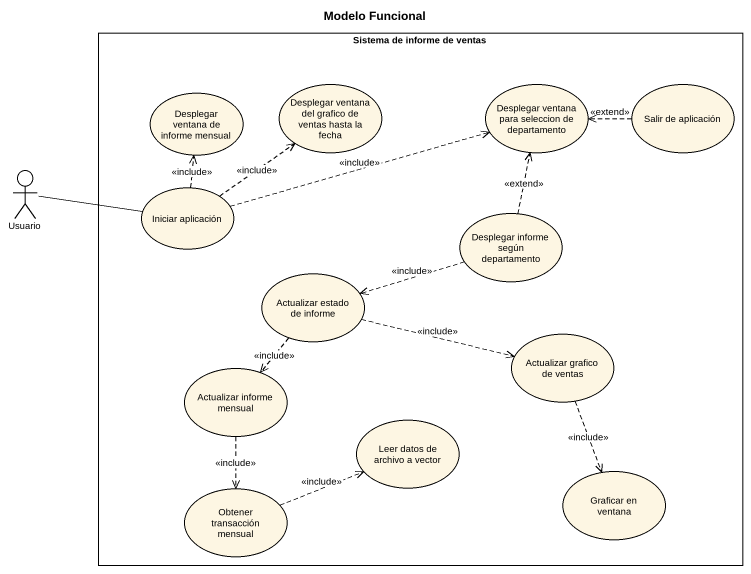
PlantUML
@startuml
title Modelo Funcional
rectangle "Sistema de informe de ventas" as Sistema_de_informe_de_ventas {
  usecase "Desplegar ventana de informe mensual" as Desplegar_ventana_de
  usecase "Desplegar ventana del grafico de ventas hasta la fecha" as Desplegar_ventana_del
  usecase "Desplegar ventana para seleccion de departamento" as Desplegar_ventana_para
  usecase "Salir de aplicación" as Salir_de_aplicación
  usecase "Iniciar aplicación" as Iniciar_aplicación
  usecase "Desplegar informe según departamento" as Desplegar_informe_según
  usecase "Actualizar estado de informe" as Actualizar_estado_de_informe
  usecase "Actualizar grafico de ventas" as Actualizar_grafico_de_ventas
  usecase "Actualizar informe mensual" as Actualizar_informe_mensual
  usecase "Leer datos de archivo a vector" as Leer_datos_de_archivo_a
  usecase "Graficar en ventana" as Graficar_en_ventana
  usecase "Obtener transacción mensual" as Obtener_transacción_mensual
}
actor Usuario
Salir_de_aplicación .left.> Desplegar_ventana_para : <<extend>>
Usuario -right- Iniciar_aplicación
Iniciar_aplicación .up.> Desplegar_ventana_de : <<include>>
Iniciar_aplicación .up.> Desplegar_ventana_del : <<include>>
Iniciar_aplicación .right.> Desplegar_ventana_para : <<include>>
Desplegar_informe_según .up.> Desplegar_ventana_para : <<extend>>
Desplegar_informe_según .left.> Actualizar_estado_de_informe : <<include>>
Actualizar_estado_de_informe .right.> Actualizar_grafico_de_ventas : <<include>>
Actualizar_estado_de_informe ..> Actualizar_informe_mensual : <<include>>
Actualizar_grafico_de_ventas ..> Graficar_en_ventana : <<include>>
Actualizar_informe_mensual ..> Obtener_transacción_mensual : <<include>>
Obtener_transacción_mensual .right.> Leer_datos_de_archivo_a : <<include>>
@enduml
